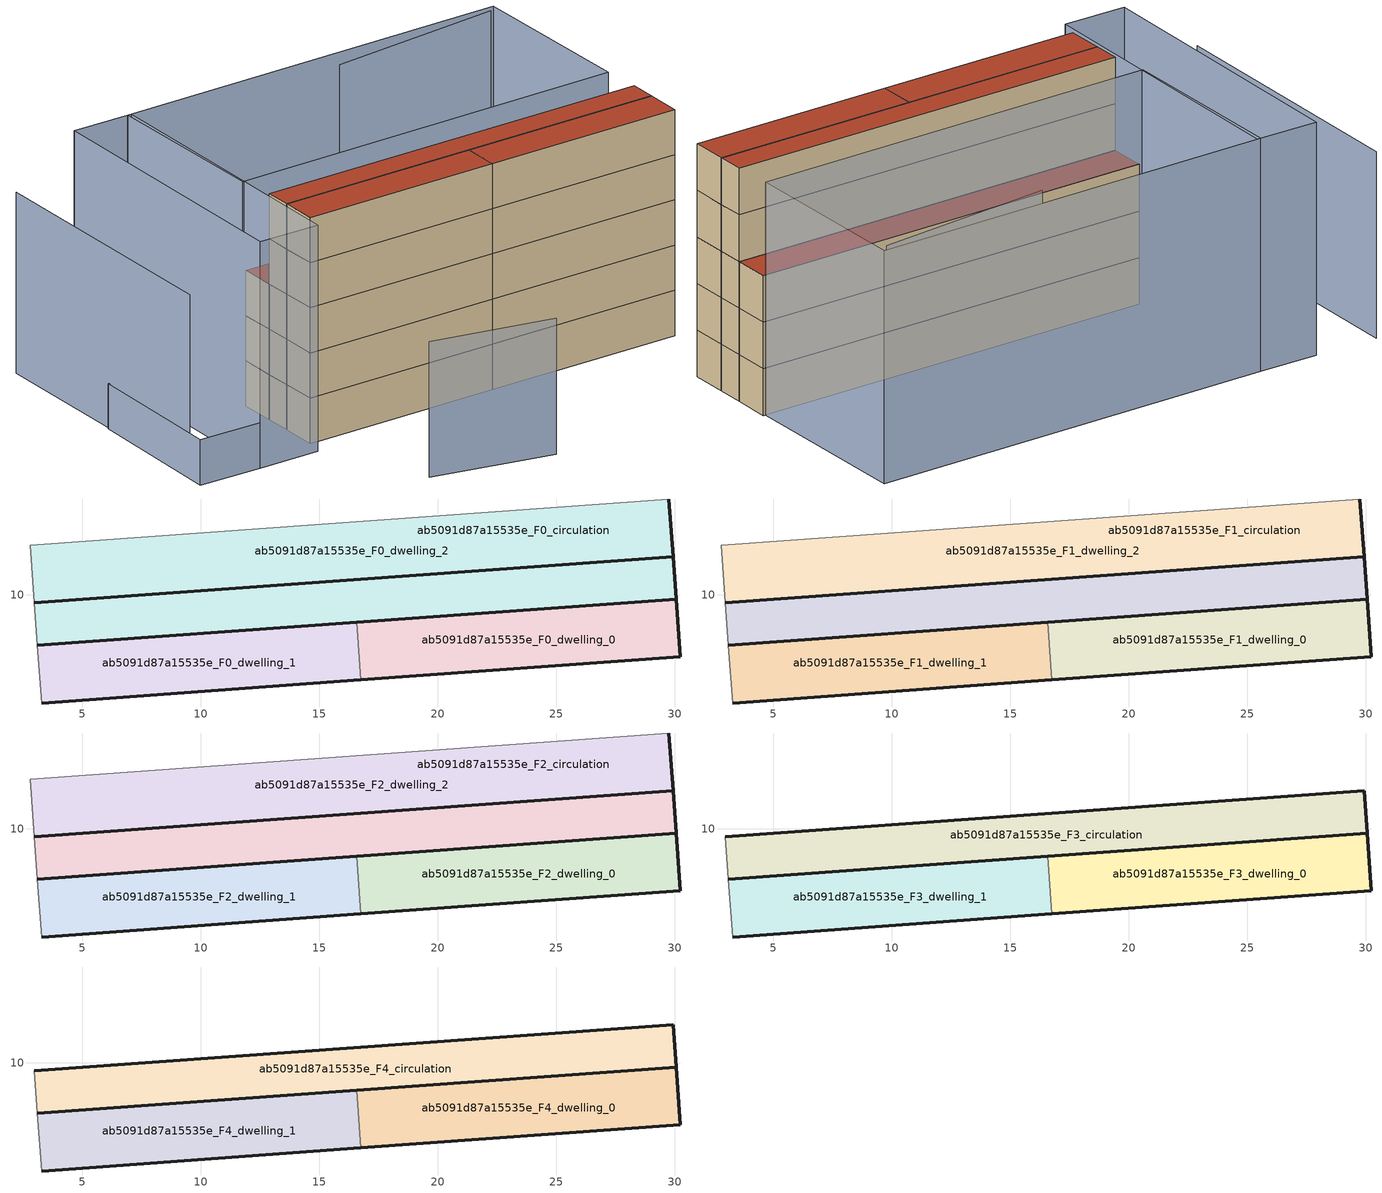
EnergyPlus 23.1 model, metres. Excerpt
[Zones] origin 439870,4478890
ab5091d87a15535e_F0_dwelling_0
 floor ground (EU_floor_Construction): 30.07,9.82 30.24,7.38 16.76,6.41 16.59,8.85 z0
 wall outside (EU_wall_Construction): 16.76,6.41 30.24,7.38 30.07,9.82 16.59,8.85 z0:3
 wall to ab5091d87a15535e_F0_dwelling_1 (EU_wall_Construction): 16.59,8.85 16.76,6.41 z0:3
ab5091d87a15535e_F0_dwelling_1
 floor ground (EU_floor_Construction): 16.59,8.85 16.76,6.41 3.28,5.44 3.11,7.88 z0
 wall outside (EU_wall_Construction): 3.28,5.44 16.76,6.41 / 16.59,8.85 3.11,7.88 z0:3
 wall adiabatic (EU_wall_Construction): 3.11,7.88 3.28,5.44 z0:3
ab5091d87a15535e_F0_dwelling_2
 floor ground (EU_floor_Construction): 30.07,9.82 3.11,7.88 2.98,9.67 29.94,11.61 z0; 29.76,14.05 29.94,11.61 2.98,9.67 2.8,12.11 z0
 wall outside (EU_wall_Construction): 2.98,9.67 29.94,11.61 29.76,14.05 z0:3
 wall adiabatic (EU_wall_Construction): 29.76,14.05 2.8,12.11 2.98,9.67 z0:3
ab5091d87a15535e_F0_circulation
 floor ground (EU_floor_Construction): 30.07,9.82 3.11,7.88 2.98,9.67 29.94,11.61 z0; 29.76,14.05 29.94,11.61 2.98,9.67 2.8,12.11 z0
 wall outside (EU_wall_Construction): 3.11,7.88 30.07,9.82 29.94,11.61 2.98,9.67 z0:3
 wall adiabatic (EU_wall_Construction): 2.98,9.67 3.11,7.88 z0:3
ab5091d87a15535e_F1_dwelling_0
 floor to ab5091d87a15535e_F0_dwelling_0 (EU_floor_Construction): 30.07,9.82 30.24,7.38 16.76,6.41 16.59,8.85 z3
 wall outside (EU_wall_Construction): 16.76,6.41 30.24,7.38 30.07,9.82 16.59,8.85 z3:6
 wall to ab5091d87a15535e_F1_dwelling_1 (EU_wall_Construction): 16.59,8.85 16.76,6.41 z3:6
ab5091d87a15535e_F1_dwelling_1
 floor to ab5091d87a15535e_F0_dwelling_1 (EU_floor_Construction): 16.59,8.85 16.76,6.41 3.28,5.44 3.11,7.88 z3
 wall outside (EU_wall_Construction): 3.28,5.44 16.76,6.41 / 16.59,8.85 3.11,7.88 z3:6
 wall adiabatic (EU_wall_Construction): 3.11,7.88 3.28,5.44 z3:6
ab5091d87a15535e_F1_dwelling_2
 floor outside (EU_floor_Construction): 30.07,9.82 3.11,7.88 2.98,9.67 29.94,11.61 z3; 29.76,14.05 29.94,11.61 2.98,9.67 2.8,12.11 z3
 wall outside (EU_wall_Construction): 2.98,9.67 29.94,11.61 29.76,14.05 z3:6
 wall adiabatic (EU_wall_Construction): 29.76,14.05 2.8,12.11 2.98,9.67 z3:6
ab5091d87a15535e_F1_circulation
 floor to ab5091d87a15535e_F0_circulation (EU_floor_Construction): 30.07,9.82 3.11,7.88 2.98,9.67 29.94,11.61 z3; 29.76,14.05 29.94,11.61 2.98,9.67 2.8,12.11 z3
 wall outside (EU_wall_Construction): 3.11,7.88 30.07,9.82 29.94,11.61 2.98,9.67 z3:6
 wall adiabatic (EU_wall_Construction): 2.98,9.67 3.11,7.88 z3:6
ab5091d87a15535e_F2_dwelling_0
 floor to ab5091d87a15535e_F1_dwelling_0 (EU_floor_Construction): 30.07,9.82 30.24,7.38 16.76,6.41 16.59,8.85 z6
 wall outside (EU_wall_Construction): 16.76,6.41 30.24,7.38 30.07,9.82 16.59,8.85 z6:9
 wall to ab5091d87a15535e_F2_dwelling_1 (EU_wall_Construction): 16.59,8.85 16.76,6.41 z6:9
ab5091d87a15535e_F2_dwelling_1
 floor to ab5091d87a15535e_F1_dwelling_1 (EU_floor_Construction): 16.59,8.85 16.76,6.41 3.28,5.44 3.11,7.88 z6
 wall outside (EU_wall_Construction): 3.28,5.44 16.76,6.41 / 16.59,8.85 3.11,7.88 z6:9
 wall adiabatic (EU_wall_Construction): 3.11,7.88 3.28,5.44 z6:9
ab5091d87a15535e_F2_dwelling_2
 floor outside (EU_floor_Construction): 30.07,9.82 3.11,7.88 2.98,9.67 29.94,11.61 z6; 29.76,14.05 29.94,11.61 2.98,9.67 2.8,12.11 z6
 wall outside (EU_wall_Construction): 2.98,9.67 29.94,11.61 29.76,14.05 z6:9
 wall adiabatic (EU_wall_Construction): 29.76,14.05 2.8,12.11 2.98,9.67 z6:9
 roof outside (EU_roof_Construction): 29.94,11.61 29.76,14.05 2.8,12.11 2.98,9.67 z9; 30.07,9.82 29.94,11.61 2.98,9.67 3.11,7.88 z9
ab5091d87a15535e_F2_circulation
 floor to ab5091d87a15535e_F1_circulation (EU_floor_Construction): 30.07,9.82 3.11,7.88 2.98,9.67 29.94,11.61 z6; 29.76,14.05 29.94,11.61 2.98,9.67 2.8,12.11 z6
 wall outside (EU_wall_Construction): 3.11,7.88 30.07,9.82 29.94,11.61 2.98,9.67 z6:9
 wall adiabatic (EU_wall_Construction): 2.98,9.67 3.11,7.88 z6:9
 roof outside (EU_floor_Construction): 29.94,11.61 29.76,14.05 2.8,12.11 2.98,9.67 z9
ab5091d87a15535e_F3_dwelling_0
 floor to ab5091d87a15535e_F2_dwelling_0 (EU_floor_Construction): 30.07,9.82 30.24,7.38 16.76,6.41 16.59,8.85 z9
 wall outside (EU_wall_Construction): 16.76,6.41 30.24,7.38 30.07,9.82 16.59,8.85 z9:12
 wall to ab5091d87a15535e_F3_dwelling_1 (EU_wall_Construction): 16.59,8.85 16.76,6.41 z9:12
ab5091d87a15535e_F3_dwelling_1
 floor to ab5091d87a15535e_F2_dwelling_1 (EU_floor_Construction): 16.59,8.85 16.76,6.41 3.28,5.44 3.11,7.88 z9
 wall outside (EU_wall_Construction): 3.28,5.44 16.76,6.41 / 16.59,8.85 3.11,7.88 z9:12
 wall adiabatic (EU_wall_Construction): 3.11,7.88 3.28,5.44 z9:12
ab5091d87a15535e_F3_circulation
 floor to ab5091d87a15535e_F2_circulation (EU_floor_Construction): 30.07,9.82 3.11,7.88 2.98,9.67 29.94,11.61 z9
 wall outside (EU_wall_Construction): 3.11,7.88 30.07,9.82 29.94,11.61 2.98,9.67 z9:12
 wall adiabatic (EU_wall_Construction): 2.98,9.67 3.11,7.88 z9:12
ab5091d87a15535e_F4_dwelling_0
 floor to ab5091d87a15535e_F3_dwelling_0 (EU_floor_Construction): 30.07,9.82 30.24,7.38 16.76,6.41 16.59,8.85 z12
 wall outside (EU_wall_Construction): 16.76,6.41 30.24,7.38 30.07,9.82 16.59,8.85 z12:15
 wall to ab5091d87a15535e_F4_dwelling_1 (EU_wall_Construction): 16.59,8.85 16.76,6.41 z12:15
 roof outside (EU_roof_Construction): 30.24,7.38 30.07,9.82 16.59,8.85 16.76,6.41 z15
ab5091d87a15535e_F4_dwelling_1
 floor to ab5091d87a15535e_F3_dwelling_1 (EU_floor_Construction): 16.59,8.85 16.76,6.41 3.28,5.44 3.11,7.88 z12
 wall outside (EU_wall_Construction): 3.28,5.44 16.76,6.41 / 16.59,8.85 3.11,7.88 z12:15
 wall adiabatic (EU_wall_Construction): 3.11,7.88 3.28,5.44 z12:15
 roof outside (EU_roof_Construction): 16.76,6.41 16.59,8.85 3.11,7.88 3.28,5.44 z15
ab5091d87a15535e_F4_circulation
 floor to ab5091d87a15535e_F3_circulation (EU_floor_Construction): 29.94,11.61 30.07,9.82 3.11,7.88 2.98,9.67 z12
 wall outside (EU_wall_Construction): 3.11,7.88 30.07,9.82 29.94,11.61 2.98,9.67 z12:15
 wall adiabatic (EU_wall_Construction): 2.98,9.67 3.11,7.88 z12:15
 roof outside (EU_roof_Construction): 30.07,9.82 29.94,11.61 2.98,9.67 3.11,7.88 z15
shading: 6.87,-2.51 15.18,-3.59 z0:9; 28.23,25.41 16.38,23.49 / 29.62,14.11 2.52,12.03 / 2.52,12.03 1.61,23.86 / 1.61,23.86 28.71,25.94 / 28.71,25.94 29.62,14.11 / -1.14,3.97 -2.33,23.62 / -2.33,23.62 1.88,23.87 / 1.88,23.87 3.07,4.22 / 3.07,4.22 -1.14,3.97 z0:15; -6.02,13.59 -1.65,13.82 / -1.65,13.82 -1.14,3.98 / -1.14,3.98 -5.51,3.75 / -5.51,3.75 -6.02,13.59 z0:3; -6.55,23.4 -5.36,5.22 z0:12
[Building]
EU S2 Campaign: North Axis=0; Terrain=City; Solar Distribution=FullExterior
[Site:Location]
Madrid: Latitude=40.5; Longitude=-3.5; Time Zone=1; Elevation=609
[SizingPeriod:WeatherFileDays]
AnnualSizingPeriod: Begin Month=1; Begin Day of Month=1; End Month=12; End Day of Month=31; Day of Week for Start Day=Monday; Use Weather File Daylight Saving Period=No; Use Weather File Rain and Snow Indicators=No
[MATERIAL]
EU_InternalMass_Material: Roughness=MediumRough; Thickness=0.1; Conductivity=1; Density=1800; Specific Heat=900; Thermal Absorptance=0.9; Solar Absorptance=0.7; Visible Absorptance=0.7
[MATERIAL:NOMASS] Roughness=MediumRough; Thermal Absorptance=0.9; Solar Absorptance=0.7; Visible Absorptance=0.7
Name | Thermal Resistance
EU_wall_NoMass | 0.609216
EU_roof_NoMass | 0.513268
EU_floor_NoMass | 0.568163
[CONSTRUCTION]
EU_wall_Construction: EU_wall_NoMass
EU_roof_Construction: EU_roof_NoMass
EU_floor_Construction: EU_floor_NoMass
EU_InternalMass_Construction: EU_InternalMass_Material
[ZONE] Type=1; Multiplier=1; Ceiling Height=autocalculate; Floor Area=autocalculate; Part of Total Floor Area=Yes
Name | Volume
ab5091d87a15535e_F0_dwelling_0 | 99.0396
ab5091d87a15535e_F1_dwelling_0; ab5091d87a15535e_F2_dwelling_0; ab5091d87a15535e_F3_dwelling_0; ab5091d87a15535e_F4_dwelling_0; ab5091d87a15535e_F0_dwelling_1; ab5091d87a15535e_F1_dwelling_1; ab5091d87a15535e_F2_dwelling_1; ab5091d87a15535e_F3_dwelling_1; ab5091d87a15535e_F4_dwelling_1 | 99.0388
ab5091d87a15535e_F0_dwelling_2; ab5091d87a15535e_F0_circulation; ab5091d87a15535e_F1_circulation; ab5091d87a15535e_F2_circulation | 344.043
ab5091d87a15535e_F1_dwelling_2; ab5091d87a15535e_F2_dwelling_2 | 344.044
ab5091d87a15535e_F3_circulation; ab5091d87a15535e_F4_circulation | 145.961
[INTERNALMASS] Construction=EU_InternalMass_Construction
Name | Zone or ZoneList | Surface Area
ab5091d87a15535e_F0_dwelling_0_EU_InternalMass | ab5091d87a15535e_F0_dwelling_0 | 33.013
ab5091d87a15535e_F0_dwelling_1_EU_InternalMass | ab5091d87a15535e_F0_dwelling_1 | 33.013
ab5091d87a15535e_F0_dwelling_2_EU_InternalMass | ab5091d87a15535e_F0_dwelling_2 | 66.0274
ab5091d87a15535e_F1_dwelling_0_EU_InternalMass | ab5091d87a15535e_F1_dwelling_0 | 33.013
ab5091d87a15535e_F1_dwelling_1_EU_InternalMass | ab5091d87a15535e_F1_dwelling_1 | 33.013
ab5091d87a15535e_F1_dwelling_2_EU_InternalMass | ab5091d87a15535e_F1_dwelling_2 | 66.0274
ab5091d87a15535e_F2_dwelling_0_EU_InternalMass | ab5091d87a15535e_F2_dwelling_0 | 33.013
ab5091d87a15535e_F2_dwelling_1_EU_InternalMass | ab5091d87a15535e_F2_dwelling_1 | 33.013
ab5091d87a15535e_F2_dwelling_2_EU_InternalMass | ab5091d87a15535e_F2_dwelling_2 | 66.0274
ab5091d87a15535e_F3_dwelling_0_EU_InternalMass | ab5091d87a15535e_F3_dwelling_0 | 82.2218
ab5091d87a15535e_F3_dwelling_1_EU_InternalMass | ab5091d87a15535e_F3_dwelling_1 | 82.2218
ab5091d87a15535e_F4_dwelling_0_EU_InternalMass | ab5091d87a15535e_F4_dwelling_0 | 82.2218
ab5091d87a15535e_F4_dwelling_1_EU_InternalMass | ab5091d87a15535e_F4_dwelling_1 | 82.2218
[OTHEREQUIPMENT] Fuel Type=Electricity; Design Level Calculation Method=Watts/Area; Power per Zone Floor Area=1; Fraction Latent=0; Fraction Radiant=0; Fraction Lost=0; Carbon Dioxide Generation Rate=0; EndUse Subcategory=EU_Step8_InternalGains
Name | Zone or ZoneList or Space or SpaceList | Schedule
EU_Step8_InternalGain_ab5091d87a15535e_F0_dwelling_0_f000 | ab5091d87a15535e_F0_dwelling_0 | EU_Step8_GainSchedule_ab5091d87a15535e_F0_dwelling_0_f000
EU_Step8_InternalGain_ab5091d87a15535e_F0_dwelling_1_f000 | ab5091d87a15535e_F0_dwelling_1 | EU_Step8_GainSchedule_ab5091d87a15535e_F0_dwelling_1_f000
EU_Step8_InternalGain_ab5091d87a15535e_F0_dwelling_2_f000 | ab5091d87a15535e_F0_dwelling_2 | EU_Step8_GainSchedule_ab5091d87a15535e_F0_dwelling_2_f000
EU_Step8_InternalGain_ab5091d87a15535e_F1_dwelling_0_f000 | ab5091d87a15535e_F1_dwelling_0 | EU_Step8_GainSchedule_ab5091d87a15535e_F1_dwelling_0_f000
EU_Step8_InternalGain_ab5091d87a15535e_F1_dwelling_1_f000 | ab5091d87a15535e_F1_dwelling_1 | EU_Step8_GainSchedule_ab5091d87a15535e_F1_dwelling_1_f000
EU_Step8_InternalGain_ab5091d87a15535e_F1_dwelling_2_f000 | ab5091d87a15535e_F1_dwelling_2 | EU_Step8_GainSchedule_ab5091d87a15535e_F1_dwelling_2_f000
EU_Step8_InternalGain_ab5091d87a15535e_F2_dwelling_0_f000 | ab5091d87a15535e_F2_dwelling_0 | EU_Step8_GainSchedule_ab5091d87a15535e_F2_dwelling_0_f000
EU_Step8_InternalGain_ab5091d87a15535e_F2_dwelling_1_f000 | ab5091d87a15535e_F2_dwelling_1 | EU_Step8_GainSchedule_ab5091d87a15535e_F2_dwelling_1_f000
EU_Step8_InternalGain_ab5091d87a15535e_F2_dwelling_2_f000 | ab5091d87a15535e_F2_dwelling_2 | EU_Step8_GainSchedule_ab5091d87a15535e_F2_dwelling_2_f000
EU_Step8_InternalGain_ab5091d87a15535e_F3_dwelling_0_f000 | ab5091d87a15535e_F3_dwelling_0 | EU_Step8_GainSchedule_ab5091d87a15535e_F3_dwelling_0_f000
EU_Step8_InternalGain_ab5091d87a15535e_F3_dwelling_1_f000 | ab5091d87a15535e_F3_dwelling_1 | EU_Step8_GainSchedule_ab5091d87a15535e_F3_dwelling_1_f000
EU_Step8_InternalGain_ab5091d87a15535e_F4_dwelling_0_f000 | ab5091d87a15535e_F4_dwelling_0 | EU_Step8_GainSchedule_ab5091d87a15535e_F4_dwelling_0_f000
EU_Step8_InternalGain_ab5091d87a15535e_F4_dwelling_1_f000 | ab5091d87a15535e_F4_dwelling_1 | EU_Step8_GainSchedule_ab5091d87a15535e_F4_dwelling_1_f000
[ZONEINFILTRATION:DESIGNFLOWRATE] Schedule=EU_AlwaysOn; Design Flow Rate Calculation Method=Flow/Area; Flow Rate per Floor Area=0.0005; Constant Term Coefficient=1; Temperature Term Coefficient=0; Velocity Term Coefficient=0; Velocity Squared Term Coefficient=0
Name | Zone or ZoneList or Space or SpaceList
EU_Circulation_Infiltration_ab5091d87a15535e_F0_circulation | ab5091d87a15535e_F0_circulation
EU_Circulation_Infiltration_ab5091d87a15535e_F1_circulation | ab5091d87a15535e_F1_circulation
EU_Circulation_Infiltration_ab5091d87a15535e_F2_circulation | ab5091d87a15535e_F2_circulation
EU_Circulation_Infiltration_ab5091d87a15535e_F3_circulation | ab5091d87a15535e_F3_circulation
EU_Circulation_Infiltration_ab5091d87a15535e_F4_circulation | ab5091d87a15535e_F4_circulation
[ZONEVENTILATION:DESIGNFLOWRATE] Schedule=EU_AlwaysOn; Design Flow Rate Calculation Method=AirChanges/Hour; Air Changes per Hour=0.752966; Ventilation Type=Natural; Fan Pressure Rise=0; Fan Total Efficiency=1; Constant Term Coefficient=1; Temperature Term Coefficient=0; Velocity Term Coefficient=0; Velocity Squared Term Coefficient=0; Minimum Indoor Temperature=-100; Maximum Indoor Temperature=100; Delta Temperature=-100; Minimum Outdoor Temperature=-100; Maximum Outdoor Temperature=100; Maximum Wind Speed=40
Name | Zone or ZoneList or Space or SpaceList
EU_ConstantAir_ab5091d87a15535e_F0_dwelling_0 | ab5091d87a15535e_F0_dwelling_0
EU_ConstantAir_ab5091d87a15535e_F0_dwelling_1 | ab5091d87a15535e_F0_dwelling_1
EU_ConstantAir_ab5091d87a15535e_F0_dwelling_2 | ab5091d87a15535e_F0_dwelling_2
EU_ConstantAir_ab5091d87a15535e_F1_dwelling_0 | ab5091d87a15535e_F1_dwelling_0
EU_ConstantAir_ab5091d87a15535e_F1_dwelling_1 | ab5091d87a15535e_F1_dwelling_1
EU_ConstantAir_ab5091d87a15535e_F1_dwelling_2 | ab5091d87a15535e_F1_dwelling_2
EU_ConstantAir_ab5091d87a15535e_F2_dwelling_0 | ab5091d87a15535e_F2_dwelling_0
EU_ConstantAir_ab5091d87a15535e_F2_dwelling_1 | ab5091d87a15535e_F2_dwelling_1
EU_ConstantAir_ab5091d87a15535e_F2_dwelling_2 | ab5091d87a15535e_F2_dwelling_2
EU_ConstantAir_ab5091d87a15535e_F3_dwelling_0 | ab5091d87a15535e_F3_dwelling_0
EU_ConstantAir_ab5091d87a15535e_F3_dwelling_1 | ab5091d87a15535e_F3_dwelling_1
EU_ConstantAir_ab5091d87a15535e_F4_dwelling_0 | ab5091d87a15535e_F4_dwelling_0
EU_ConstantAir_ab5091d87a15535e_F4_dwelling_1 | ab5091d87a15535e_F4_dwelling_1
[HVACTEMPLATE:THERMOSTAT] Constant Heating Setpoint=20; Constant Cooling Setpoint=50
EU_HeatOnly_ab5091d87a15535e_F0_dwelling_0; EU_HeatOnly_ab5091d87a15535e_F0_dwelling_1; EU_HeatOnly_ab5091d87a15535e_F0_dwelling_2; EU_HeatOnly_ab5091d87a15535e_F1_dwelling_0; EU_HeatOnly_ab5091d87a15535e_F1_dwelling_1; EU_HeatOnly_ab5091d87a15535e_F1_dwelling_2; EU_HeatOnly_ab5091d87a15535e_F2_dwelling_0; EU_HeatOnly_ab5091d87a15535e_F2_dwelling_1; EU_HeatOnly_ab5091d87a15535e_F2_dwelling_2; EU_HeatOnly_ab5091d87a15535e_F3_dwelling_0; EU_HeatOnly_ab5091d87a15535e_F3_dwelling_1; EU_HeatOnly_ab5091d87a15535e_F4_dwelling_0; EU_HeatOnly_ab5091d87a15535e_F4_dwelling_1
[HVACTEMPLATE:ZONE:IDEALLOADSAIRSYSTEM] System Availability Schedule=EU_AlwaysOn; Maximum Heating Supply Air Temperature=50; Minimum Cooling Supply Air Temperature=13; Maximum Heating Supply Air Humidity Ratio=0.0156; Minimum Cooling Supply Air Humidity Ratio=0.0077; Heating Limit=NoLimit; Cooling Limit=NoLimit; Heating Availability Schedule=EU_AlwaysOn; Cooling Availability Schedule=EU_CoolingOff; Dehumidification Control Type=ConstantSensibleHeatRatio; Cooling Sensible Heat Ratio=0.7; Dehumidification Setpoint=60; Humidification Control Type=None; Humidification Setpoint=30; Outdoor Air Method=None; Outdoor Air Flow Rate per Person=0.00944; Outdoor Air Flow Rate per Zone Floor Area=0; Outdoor Air Flow Rate per Zone=0; Demand Controlled Ventilation Type=None; Outdoor Air Economizer Type=NoEconomizer; Heat Recovery Type=None; Sensible Heat Recovery Effectiveness=0.7; Latent Heat Recovery Effectiveness=0.65
Name | Template Thermostat
ab5091d87a15535e_F0_dwelling_0 | EU_HeatOnly_ab5091d87a15535e_F0_dwelling_0
ab5091d87a15535e_F0_dwelling_1 | EU_HeatOnly_ab5091d87a15535e_F0_dwelling_1
ab5091d87a15535e_F0_dwelling_2 | EU_HeatOnly_ab5091d87a15535e_F0_dwelling_2
ab5091d87a15535e_F1_dwelling_0 | EU_HeatOnly_ab5091d87a15535e_F1_dwelling_0
ab5091d87a15535e_F1_dwelling_1 | EU_HeatOnly_ab5091d87a15535e_F1_dwelling_1
ab5091d87a15535e_F1_dwelling_2 | EU_HeatOnly_ab5091d87a15535e_F1_dwelling_2
ab5091d87a15535e_F2_dwelling_0 | EU_HeatOnly_ab5091d87a15535e_F2_dwelling_0
ab5091d87a15535e_F2_dwelling_1 | EU_HeatOnly_ab5091d87a15535e_F2_dwelling_1
ab5091d87a15535e_F2_dwelling_2 | EU_HeatOnly_ab5091d87a15535e_F2_dwelling_2
ab5091d87a15535e_F3_dwelling_0 | EU_HeatOnly_ab5091d87a15535e_F3_dwelling_0
ab5091d87a15535e_F3_dwelling_1 | EU_HeatOnly_ab5091d87a15535e_F3_dwelling_1
ab5091d87a15535e_F4_dwelling_0 | EU_HeatOnly_ab5091d87a15535e_F4_dwelling_0
ab5091d87a15535e_F4_dwelling_1 | EU_HeatOnly_ab5091d87a15535e_F4_dwelling_1
[SIZING:ZONE] Zone Cooling Design Supply Air Temperature Input Method=SupplyAirTemperature; Zone Cooling Design Supply Air Temperature=13; Zone Heating Design Supply Air Temperature Input Method=SupplyAirTemperature; Zone Heating Design Supply Air Temperature=50; Zone Cooling Design Supply Air Humidity Ratio=0.008; Zone Heating Design Supply Air Humidity Ratio=0.008; Cooling Design Air Flow Method=DesignDay; Cooling Design Air Flow Rate=0; Cooling Minimum Air Flow per Zone Floor Area=0.000762; Cooling Minimum Air Flow=0; Cooling Minimum Air Flow Fraction=0.2; Heating Design Air Flow Method=DesignDay; Heating Design Air Flow Rate=0; Heating Maximum Air Flow per Zone Floor Area=0.002032; Heating Maximum Air Flow=0.141576; Heating Maximum Air Flow Fraction=0.3; Account for Dedicated Outdoor Air System=No; Dedicated Outdoor Air System Control Strategy=NeutralSupplyAir; Dedicated Outdoor Air Low Setpoint Temperature for Design=autosize; Dedicated Outdoor Air High Setpoint Temperature for Design=autosize; Zone Load Sizing Method=Sensible Load Only No Latent Load; Zone Latent Cooling Design Supply Air Humidity Ratio Input Method=HumidityRatioDifference; Zone Cooling Design Supply Air Humidity Ratio Difference=0.005; Zone Latent Heating Design Supply Air Humidity Ratio Input Method=HumidityRatioDifference; Zone Humidification Design Supply Air Humidity Ratio Difference=0.005
ab5091d87a15535e_F0_dwelling_0; ab5091d87a15535e_F0_dwelling_1; ab5091d87a15535e_F0_dwelling_2; ab5091d87a15535e_F1_dwelling_0; ab5091d87a15535e_F1_dwelling_1; ab5091d87a15535e_F1_dwelling_2; ab5091d87a15535e_F2_dwelling_0; ab5091d87a15535e_F2_dwelling_1; ab5091d87a15535e_F2_dwelling_2; ab5091d87a15535e_F3_dwelling_0; ab5091d87a15535e_F3_dwelling_1; ab5091d87a15535e_F4_dwelling_0; ab5091d87a15535e_F4_dwelling_1
[SCHEDULE:CONSTANT]
Name | Hourly Value
EU_AlwaysOn | 1
EU_CoolingOff | 0
[SCHEDULE:FILE] Column Number=1; Rows to Skip at Top=0; Number of Hours of Data=8760; Column Separator=Comma; Interpolate to Timestep=No; Minutes per Item=60; Adjust Schedule for Daylight Savings=Yes
Name | File
EU_Step8_GainSchedule_ab5091d87a15535e_F0_dwelling_0_f000 | ../../schedules/ab5091d87a15535e/ab5091d87a15535e_F0_dwelling_0_f000_gain.csv
EU_Step8_GainSchedule_ab5091d87a15535e_F0_dwelling_1_f000 | ../../schedules/ab5091d87a15535e/ab5091d87a15535e_F0_dwelling_1_f000_gain.csv
EU_Step8_GainSchedule_ab5091d87a15535e_F0_dwelling_2_f000 | ../../schedules/ab5091d87a15535e/ab5091d87a15535e_F0_dwelling_2_f000_gain.csv
EU_Step8_GainSchedule_ab5091d87a15535e_F1_dwelling_0_f000 | ../../schedules/ab5091d87a15535e/ab5091d87a15535e_F1_dwelling_0_f000_gain.csv
EU_Step8_GainSchedule_ab5091d87a15535e_F1_dwelling_1_f000 | ../../schedules/ab5091d87a15535e/ab5091d87a15535e_F1_dwelling_1_f000_gain.csv
EU_Step8_GainSchedule_ab5091d87a15535e_F1_dwelling_2_f000 | ../../schedules/ab5091d87a15535e/ab5091d87a15535e_F1_dwelling_2_f000_gain.csv
EU_Step8_GainSchedule_ab5091d87a15535e_F2_dwelling_0_f000 | ../../schedules/ab5091d87a15535e/ab5091d87a15535e_F2_dwelling_0_f000_gain.csv
EU_Step8_GainSchedule_ab5091d87a15535e_F2_dwelling_1_f000 | ../../schedules/ab5091d87a15535e/ab5091d87a15535e_F2_dwelling_1_f000_gain.csv
EU_Step8_GainSchedule_ab5091d87a15535e_F2_dwelling_2_f000 | ../../schedules/ab5091d87a15535e/ab5091d87a15535e_F2_dwelling_2_f000_gain.csv
EU_Step8_GainSchedule_ab5091d87a15535e_F3_dwelling_0_f000 | ../../schedules/ab5091d87a15535e/ab5091d87a15535e_F3_dwelling_0_f000_gain.csv
EU_Step8_GainSchedule_ab5091d87a15535e_F3_dwelling_1_f000 | ../../schedules/ab5091d87a15535e/ab5091d87a15535e_F3_dwelling_1_f000_gain.csv
EU_Step8_GainSchedule_ab5091d87a15535e_F4_dwelling_0_f000 | ../../schedules/ab5091d87a15535e/ab5091d87a15535e_F4_dwelling_0_f000_gain.csv
EU_Step8_GainSchedule_ab5091d87a15535e_F4_dwelling_1_f000 | ../../schedules/ab5091d87a15535e/ab5091d87a15535e_F4_dwelling_1_f000_gain.csv
